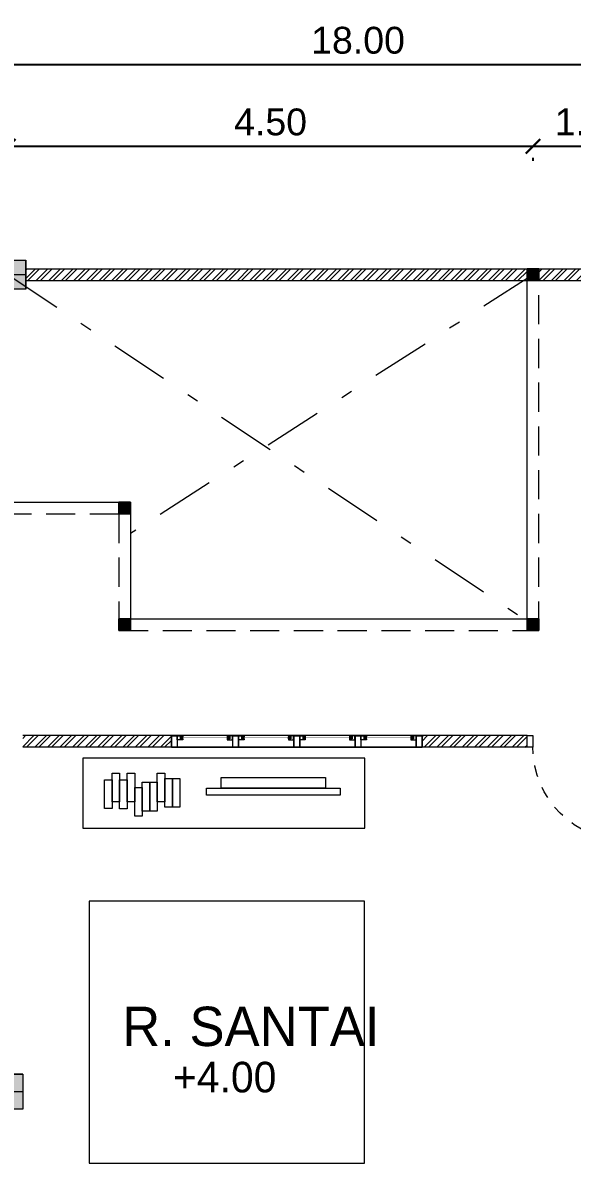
# Model space of a CAD drawing. Header units: millimetres. Extents: x -667 to -468, y -723 to -475.
# Drawn here: x -502.21 to -497.5, y -699 to -689.23 of the extents above; entities that cross this region are included whole.
import ezdxf

# ---------------------------------------------------------------- set-up
doc = ezdxf.new("R2010")
doc.units = ezdxf.units.MM
for name, pattern in [('DASHDOT', [1, 0.5, -0.25, 0, -0.25]), ('DASHED2', [0.375, 0.25, -0.125]), ('HIDDEN', [0.375, 0.25, -0.125])]:
    doc.linetypes.add(name, pattern=pattern)
doc.layers.get('0').update_dxf_attribs({"lineweight": 9})
doc.layers.get('Defpoints').update_dxf_attribs({"lineweight": 0})
for name, color, linetype, lineweight in [('BLOCK', 231, 'Continuous', 5), ('COLUMN', 11, 'Continuous', 9), ('dinding', 36, 'Continuous', 9), ('DOOR', 6, 'Continuous', 5), ('Furniture', 172, 'Continuous', 0), ('HIDDEN', 9, 'HIDDEN', 5), ('NOTASI', 250, 'Continuous', 5), ('pintu', 6, 'Continuous', 5), ('TEXT', 26, 'Continuous', 5)]:
    doc.layers.add(name, color=color, linetype=linetype, lineweight=lineweight)
doc.styles.get("Standard").update_dxf_attribs({"font": 'arial.ttf'})
doc.dimstyles.new('Copy of 1-100', dxfattribs={"dimtxt": 0.23, "dimasz": 0.125, "dimexe": 0.125, "dimexo": 0.1, "dimgap": 0.09, "dimtad": 1, "dimtoh": 1, "dimzin": 0, "dimdsep": 46, "dimtxsty": 'Standard', "dimblk": 'ARCHTICK', "dimcen": 0.09, "dimdle": 0.125, "dimclrt": 2, "dimadec": 0, "dimazin": 0, "dimtfac": 1, "dimtofl": 0, "dimtmove": 0, "dimatfit": 3, "dimldrblk": 'ARCHTICK', "dimfxl": 1, "dimtolj": 1, "dimtzin": 0, "dimarcsym": 0})
pattern_1 = [(45, (150.81226, -159.11501), (-0.053881537, 0.053881537), []), (45, (150.84818, -159.11501), (-0.053881537, 0.053881537), [])]

# ---------------------------------------------------------------- blocks, each defined once
blk = doc.blocks.new('FFFF')
at = {"layer": 'NOTASI', "ltscale": 0.01}
h = blk.add_hatch(color=256, dxfattribs=at)
h.paths.add_polyline_path([(-508.3704, -250.991), (-508.4954, -250.991), (-508.4954, -251.141), (-508.3704, -251.141)])
h.paths.add_polyline_path([(-508.3704, -251.141), (-508.4954, -251.141), (-508.4954, -251.291), (-508.3704, -251.291)])
h.paths.add_polyline_path([(-508.4954, -251.141), (-508.6204, -251.141), (-508.6204, -251.291), (-508.4954, -251.291)])
h.paths.add_polyline_path([(-508.4954, -250.991), (-508.6204, -250.991), (-508.6204, -251.141), (-508.4954, -251.141)])
at = {"ltscale": 0.01}
for p, q in [((-508.3704, -250.991), (-508.6204, -250.991)), ((-508.4954, -250.991), (-508.4954, -251.291)), ((-508.6204, -251.141), (-508.3704, -251.141))]:
    blk.add_line(p, q, dxfattribs=at)
blk.add_lwpolyline([(-508.6204, -250.991), (-508.3704, -250.991), (-508.3704, -251.291), (-508.6204, -251.291)], close=True, dxfattribs=at)
blk = doc.blocks.new('*U248')
for points in [[(81823.4, 24533.4), (81823.4, 25333.4), (81783.4, 25333.4), (81783.4, 24533.4)], [(80973.4, 24433.4), (81023.4, 24433.4), (81023.4, 24533.4), (80973.4, 24533.4)], [(81823.4, 24533.4), (81873.4, 24533.4), (81873.4, 24433.4), (81823.4, 24433.4)]]:
    blk.add_lwpolyline(points, close=True)
at = {"layer": 'HIDDEN'}
blk.add_arc((81823.4, 24533.4), 800, 90, 180, dxfattribs=at)
blk = doc.blocks.new('32')
at = {"layer": 'NOTASI'}
h = blk.add_hatch(color=256, dxfattribs=at)
h.paths.add_polyline_path([(2106.8221, 191.4695), (2106.7721, 191.4695), (2106.7721, 191.4195), (2106.8221, 191.4195)])
h.paths.add_polyline_path([(2106.8721, 191.4695), (2106.8221, 191.4695), (2106.8221, 191.4195), (2106.8721, 191.4195)])
h.paths.add_polyline_path([(2106.8721, 191.4195), (2106.8221, 191.4195), (2106.8221, 191.3695), (2106.8721, 191.3695)])
h.paths.add_polyline_path([(2106.8221, 191.4195), (2106.7721, 191.4195), (2106.7721, 191.3695), (2106.8221, 191.3695)])
at = {"layer": 'BLOCK'}
for p, q in [((2106.8221, 191.4695), (2106.8221, 191.3695)), ((2106.7721, 191.4195), (2106.8721, 191.4195))]:
    blk.add_line(p, q, dxfattribs=at)
blk.add_lwpolyline([(2106.8721, 191.4695), (2106.7721, 191.4695), (2106.7721, 191.3695), (2106.8721, 191.3695)], close=True, dxfattribs=at)
blk = doc.blocks.new('FCE')
h = blk.add_hatch()
h.set_pattern_fill('ANSI31', color=30, scale=0.02, angle=-180, style=0)
h.set_pattern_definition([(45, (-1849.7851361, -2568.5427676), (-0.0017677669529, 0.0017677669529), [])])
h.paths.add_polyline_path([(-655.011, -509.7223), (-655.009, -509.7223, -0.354282), (-655.007, -509.7193), (-655.027, -509.7193), (-655.027, -509.7273), (-655.011, -509.7273)])
h.paths.add_polyline_path([(-655.027, -509.7113), (-655.027, -509.7193), (-655.007, -509.7193, -0.354282), (-655.009, -509.7163), (-655.011, -509.7163), (-655.011, -509.7113)])
h = blk.add_hatch()
h.set_pattern_fill('ANSI31', color=30, scale=0.02, angle=-180, style=0)
h.set_pattern_definition([(135, (540.1511286, -2568.5427676), (0.0017677669529, 0.0017677669529), [])])
h.paths.add_polyline_path([(-654.623, -509.7223), (-654.625, -509.7223, 0.354282), (-654.627, -509.7193), (-654.607, -509.7193), (-654.607, -509.7273), (-654.623, -509.7273)])
h.paths.add_polyline_path([(-654.607, -509.7113), (-654.607, -509.7193), (-654.627, -509.7193, 0.354282), (-654.625, -509.7163), (-654.623, -509.7163), (-654.623, -509.7113)])
h = blk.add_hatch()
h.set_pattern_fill('ANSI31', color=30, scale=0.02, angle=-180, style=0)
h.set_pattern_definition([(45, (-1849.2601361, -2568.5427676), (-0.0017677669529, 0.0017677669529), [])])
h.paths.add_polyline_path([(-654.486, -509.7223), (-654.484, -509.7223, -0.354282), (-654.482, -509.7193), (-654.502, -509.7193), (-654.502, -509.7273), (-654.486, -509.7273)])
h.paths.add_polyline_path([(-654.502, -509.7113), (-654.502, -509.7193), (-654.482, -509.7193, -0.354282), (-654.484, -509.7163), (-654.486, -509.7163), (-654.486, -509.7113)])
h = blk.add_hatch()
h.set_pattern_fill('ANSI31', color=30, scale=0.02, angle=-180, style=0)
h.set_pattern_definition([(135, (540.6761286, -2568.5427676), (0.0017677669529, 0.0017677669529), [])])
h.paths.add_polyline_path([(-654.098, -509.7223), (-654.1, -509.7223, 0.354282), (-654.102, -509.7193), (-654.082, -509.7193), (-654.082, -509.7273), (-654.098, -509.7273)])
h.paths.add_polyline_path([(-654.082, -509.7113), (-654.082, -509.7193), (-654.102, -509.7193, 0.354282), (-654.1, -509.7163), (-654.098, -509.7163), (-654.098, -509.7113)])
for points in [[(-655.0545, -509.6381), (-655.1045, -509.6381), (-655.1045, -509.7381), (-655.0545, -509.7381)], [(-655.1045, -509.6381), (-654.0045, -509.6381), (-654.0045, -509.7381), (-655.1045, -509.7381)], [(-654.5295, -509.6381), (-654.5795, -509.6381), (-654.5795, -509.7381), (-654.5295, -509.7381)], [(-654.0045, -509.6381), (-654.0545, -509.6381), (-654.0545, -509.7381), (-654.0045, -509.7381)], [(-655.0565, -509.6401), (-655.1025, -509.6401), (-655.1025, -509.7361), (-655.0565, -509.7361)], [(-655.029, -509.7093), (-655.009, -509.7093), (-655.009, -509.7026), (-655.0525, -509.7026), (-655.0525, -509.7361), (-655.009, -509.7361), (-655.009, -509.7293), (-655.029, -509.7293)], [(-654.605, -509.7093), (-654.625, -509.7093), (-654.625, -509.7026), (-654.5815, -509.7026), (-654.5815, -509.7361), (-654.625, -509.7361), (-654.625, -509.7293), (-654.605, -509.7293)], [(-654.5315, -509.6401), (-654.5775, -509.6401), (-654.5775, -509.7361), (-654.5315, -509.7361)], [(-654.504, -509.7093), (-654.484, -509.7093), (-654.484, -509.7026), (-654.5275, -509.7026), (-654.5275, -509.7361), (-654.484, -509.7361), (-654.484, -509.7293), (-654.504, -509.7293)], [(-654.08, -509.7093), (-654.1, -509.7093), (-654.1, -509.7026), (-654.0565, -509.7026), (-654.0565, -509.7361), (-654.1, -509.7361), (-654.1, -509.7293), (-654.08, -509.7293)], [(-654.0065, -509.6401), (-654.0525, -509.6401), (-654.0525, -509.7361), (-654.0065, -509.7361)]]:
    blk.add_lwpolyline(points, close=True)
for points in [[(-655.009, -509.7133), (-655.009, -509.7113), (-655.009, -509.7163), (-655.009, -509.7113), (-655.007, -509.7113), (-655.007, -509.7006), (-655.0545, -509.7006), (-655.0545, -509.7381), (-655.007, -509.7381), (-655.007, -509.7273), (-655.009, -509.7273), (-655.009, -509.7223), (-655.009, -509.7273)], [(-655.009, -509.7223), (-655.011, -509.7223), (-655.011, -509.7273), (-655.027, -509.7273), (-655.027, -509.7113), (-655.011, -509.7113), (-655.011, -509.7163), (-655.009, -509.7163)], [(-654.625, -509.7133), (-654.625, -509.7113), (-654.625, -509.7163), (-654.625, -509.7113), (-654.627, -509.7113), (-654.627, -509.7006), (-654.5795, -509.7006), (-654.5795, -509.7381), (-654.627, -509.7381), (-654.627, -509.7273), (-654.625, -509.7273), (-654.625, -509.7223), (-654.625, -509.7273)], [(-654.625, -509.7223), (-654.623, -509.7223), (-654.623, -509.7273), (-654.607, -509.7273), (-654.607, -509.7113), (-654.623, -509.7113), (-654.623, -509.7163), (-654.625, -509.7163)], [(-654.484, -509.7133), (-654.484, -509.7113), (-654.484, -509.7163), (-654.484, -509.7113), (-654.482, -509.7113), (-654.482, -509.7006), (-654.5295, -509.7006), (-654.5295, -509.7381), (-654.482, -509.7381), (-654.482, -509.7273), (-654.484, -509.7273), (-654.484, -509.7223), (-654.484, -509.7273)], [(-654.484, -509.7223), (-654.486, -509.7223), (-654.486, -509.7273), (-654.502, -509.7273), (-654.502, -509.7113), (-654.486, -509.7113), (-654.486, -509.7163), (-654.484, -509.7163)], [(-654.1, -509.7133), (-654.1, -509.7113), (-654.1, -509.7163), (-654.1, -509.7113), (-654.102, -509.7113), (-654.102, -509.7006), (-654.0545, -509.7006), (-654.0545, -509.7381), (-654.102, -509.7381), (-654.102, -509.7273), (-654.1, -509.7273), (-654.1, -509.7223), (-654.1, -509.7273)], [(-654.1, -509.7223), (-654.098, -509.7223), (-654.098, -509.7273), (-654.082, -509.7273), (-654.082, -509.7113), (-654.098, -509.7113), (-654.098, -509.7163), (-654.1, -509.7163)]]:
    blk.add_lwpolyline(points)
at = {"color": 20, "const_width": 0.002}
for points in [[(-654.623, -509.7193), (-655.011, -509.7193)], [(-654.098, -509.7193), (-654.486, -509.7193)]]:
    blk.add_lwpolyline(points, dxfattribs=at)
for centre, start, end in [((-655.0062, -509.7166), 174.67337, 252.70675), ((-655.0062, -509.7221), 107.29325, 185.32663), ((-654.6279, -509.7166), 287.29325, 5.32663), ((-654.6279, -509.7221), 354.67337, 72.70675), ((-654.4812, -509.7166), 174.67337, 252.70675), ((-654.4812, -509.7221), 107.29325, 185.32663), ((-654.1029, -509.7166), 287.29325, 5.32663), ((-654.1029, -509.7221), 354.67337, 72.70675)]:
    blk.add_arc(centre, 0.00286, start, end)
blk = doc.blocks.new('_ArchTick')
at = {"color": 0, "linetype": 'ByBlock', "const_width": 0.15}
blk.add_lwpolyline([(-0.5, -0.5), (0.5, 0.5)], dxfattribs=at)
blk = doc.blocks.new('*D1196')
at = {"layer": 'Defpoints', "color": 0}
for p in [(-508.336, -689.5857), (-490.336, -689.5857), (-490.336, -689.5857)]:
    blk.add_point(p, dxfattribs=at)
at = {"layer": 'NOTASI', "color": 0, "lineweight": -2}
for p, q in [((-508.336, -689.4857), (-508.336, -689.4607)), ((-490.336, -689.4857), (-490.336, -689.4607)), ((-508.461, -689.5857), (-490.211, -689.5857))]:
    blk.add_line(p, q, dxfattribs=at)
at = {"layer": 'NOTASI', "color": 0, "lineweight": -2, "xscale": 0.125, "yscale": 0.125, "zscale": 0.125, "rotation": 180}
blk.add_blockref('_ArchTick', (-508.336, -689.5857), dxfattribs=at)
at = {"layer": 'NOTASI', "color": 0, "lineweight": -2, "xscale": 0.125, "yscale": 0.125, "zscale": 0.125}
blk.add_blockref('_ArchTick', (-490.336, -689.5857), dxfattribs=at)
at = {"layer": 'NOTASI', "color": 2, "insert": (-499.336, -689.3782), "char_height": 0.23, "attachment_point": 5}
blk.add_mtext('\\A1;18.00', dxfattribs=at)
blk = doc.blocks.new('*D1199')
at = {"layer": 'Defpoints', "color": 0}
for p in [(-502.336, -690.2857), (-497.836, -690.2857), (-497.836, -690.2857)]:
    blk.add_point(p, dxfattribs=at)
at = {"layer": 'NOTASI', "color": 0, "lineweight": -2}
for p, q in [((-502.461, -690.2857), (-497.711, -690.2857)), ((-502.336, -690.3857), (-502.336, -690.4107)), ((-497.836, -690.3857), (-497.836, -690.4107))]:
    blk.add_line(p, q, dxfattribs=at)
at = {"layer": 'NOTASI', "color": 0, "lineweight": -2, "xscale": 0.125, "yscale": 0.125, "zscale": 0.125, "rotation": 180}
blk.add_blockref('_ArchTick', (-502.336, -690.2857), dxfattribs=at)
at = {"layer": 'NOTASI', "color": 0, "lineweight": -2, "xscale": 0.125, "yscale": 0.125, "zscale": 0.125}
blk.add_blockref('_ArchTick', (-497.836, -690.2857), dxfattribs=at)
at = {"layer": 'NOTASI', "color": 2, "insert": (-500.086, -690.0782), "char_height": 0.23, "attachment_point": 5}
blk.add_mtext('\\A1;4.50', dxfattribs=at)
blk = doc.blocks.new('*D1221')
at = {"layer": 'Defpoints', "color": 0}
for p in [(-497.836, -690.2857), (-496.836, -690.2857), (-496.836, -690.2857)]:
    blk.add_point(p, dxfattribs=at)
at = {"layer": 'NOTASI', "color": 0, "lineweight": -2}
for p, q in [((-497.961, -690.2857), (-496.711, -690.2857)), ((-497.836, -690.3857), (-497.836, -690.4107)), ((-496.836, -690.3857), (-496.836, -690.4107))]:
    blk.add_line(p, q, dxfattribs=at)
at = {"layer": 'NOTASI', "color": 0, "lineweight": -2, "xscale": 0.125, "yscale": 0.125, "zscale": 0.125, "rotation": 180}
blk.add_blockref('_ArchTick', (-497.836, -690.2857), dxfattribs=at)
at = {"layer": 'NOTASI', "color": 0, "lineweight": -2, "xscale": 0.125, "yscale": 0.125, "zscale": 0.125}
blk.add_blockref('_ArchTick', (-496.836, -690.2857), dxfattribs=at)
at = {"layer": 'NOTASI', "color": 2, "insert": (-497.336, -690.0782), "char_height": 0.23, "attachment_point": 5}
blk.add_mtext('\\A1;1.00', dxfattribs=at)

msp = doc.modelspace()

# ---------------------------------------------------------------- hatches: boundary and pattern name
at = {"layer": 'NOTASI'}
h = msp.add_hatch(dxfattribs=at)
h.set_pattern_fill('ANSI32', color=256, scale=0.008, style=0)
h.set_pattern_definition(pattern_1)
h.paths.add_polyline_path([(-499.1888, -691.3357), (-502.186, -691.3357), (-502.186, -691.4357), (-499.1888, -691.4357)])
h.paths.add_polyline_path([(-497.886, -691.4178), (-497.886, -691.3857), (-497.886, -691.3357), (-499.1888, -691.3357), (-499.1888, -691.4357), (-497.9138, -691.4357)])
h.paths.add_polyline_path([(-496.986, -691.3357), (-497.786, -691.3357), (-497.786, -691.4357), (-496.986, -691.4357)])
h.paths.add_polyline_path([(-495.386, -691.3357), (-496.686, -691.3357), (-496.686, -691.4357), (-495.386, -691.4357)])
h = msp.add_hatch(dxfattribs=at)
h.set_pattern_fill('ANSI32', color=256, scale=0.008, style=0)
h.set_pattern_definition(pattern_1)
h.paths.add_polyline_path([(-497.886, -695.3357), (-498.786, -695.3357), (-498.786, -695.4357), (-497.886, -695.4357)])
h.paths.add_polyline_path([(-500.936, -695.3357), (-502.211, -695.3357), (-502.211, -695.4357), (-500.936, -695.4357)])

# ---------------------------------------------------------------- linework, layer by layer
at = {"layer": 'dinding'}
for p, q in [((-502.186, -691.3357), (-496.986, -691.3357)), ((-497.886, -694.3357), (-497.886, -691.3857)), ((-502.186, -691.4357), (-496.986, -691.4357)), ((-502.286, -693.3357), (-501.286, -693.3357)), ((-501.286, -693.4357), (-501.286, -694.3357)), ((-501.286, -694.3357), (-497.886, -694.3357)), ((-497.886, -695.3357), (-502.211, -695.3357)), ((-497.886, -695.4357), (-502.211, -695.4357))]:
    msp.add_line(p, q, dxfattribs=at)
at = {"layer": 'dinding', "linetype": 'DASHED2'}
for p, q in [((-497.786, -694.4357), (-497.786, -691.3857)), ((-502.386, -693.4357), (-501.386, -693.4357)), ((-501.386, -693.4357), (-501.386, -694.4357)), ((-501.386, -694.4357), (-497.786, -694.4357))]:
    msp.add_line(p, q, dxfattribs=at)
at = {"layer": 'Furniture'}
msp.add_lwpolyline([(-499.278, -696.1279), (-499.278, -695.5279), (-501.6956, -695.5279), (-501.6956, -696.1279), (-499.278, -696.1279)], dxfattribs=at)
for points in [[(-501.445, -695.6565), (-501.3804, -695.6565), (-501.3804, -695.9034), (-501.445, -695.9034)], [(-501.3158, -695.6565), (-501.2512, -695.6565), (-501.2512, -695.9034), (-501.3158, -695.9034)], [(-501.0574, -695.6565), (-500.9928, -695.6565), (-500.9928, -695.9034), (-501.0574, -695.9034)], [(-500.9928, -695.7023), (-500.9282, -695.7023), (-500.9282, -695.9492), (-500.9928, -695.9492)], [(-500.9282, -695.7023), (-500.8637, -695.7023), (-500.8637, -695.9492), (-500.9282, -695.9492)], [(-500.5087, -695.6944), (-499.6155, -695.6944), (-499.6155, -695.7872), (-500.5087, -695.7872)], [(-501.5096, -695.7145), (-501.445, -695.7145), (-501.445, -695.9614), (-501.5096, -695.9614)], [(-501.3804, -695.715), (-501.3158, -695.715), (-501.3158, -695.9619), (-501.3804, -695.9619)], [(-501.2512, -695.7799), (-501.1866, -695.7799), (-501.1866, -696.0268), (-501.2512, -696.0268)], [(-501.1866, -695.7351), (-501.122, -695.7351), (-501.122, -695.982), (-501.1866, -695.982)], [(-501.122, -695.7351), (-501.0574, -695.7351), (-501.0574, -695.982), (-501.122, -695.982)], [(-499.4893, -695.7872), (-499.4893, -695.8472), (-500.6349, -695.8472), (-500.6349, -695.7872)]]:
    msp.add_lwpolyline(points, close=True, dxfattribs=at)
at = {"layer": 'Furniture', "ltscale": 0.6}
msp.add_lwpolyline([(-501.6423, -696.7545), (-501.6423, -698.9998), (-499.2798, -698.9998), (-499.2798, -696.7545)], close=True, dxfattribs=at)
at = {"layer": 'NOTASI', "linetype": 'DASHDOT'}
for p, q in [((-502.336, -691.3857), (-497.836, -694.3857)), ((-497.836, -691.3857), (-501.286, -693.6035))]:
    msp.add_line(p, q, dxfattribs=at)

# ---------------------------------------------------------------- block references
at = {"layer": 'COLUMN', "rotation": 270}
for name, p in [('FFFF', (-251.195, -1199.8811)), ('32', (-689.2555, 1415.4364)), ('32', (-692.7555, 1413.4364)), ('32', (-692.7555, 1412.4364)), ('32', (-689.2555, 1412.4364))]:
    msp.add_blockref(name, p, dxfattribs=at)
at = {"layer": 'COLUMN', "xscale": -1, "rotation": 270}
for p in [(-689.2555, -2798.2078), (-692.7555, -2800.2078), (-692.7555, -2801.2078), (-689.2555, -2801.2078)]:
    msp.add_blockref('32', p, dxfattribs=at)
at = {"layer": 'COLUMN'}
msp.add_blockref('FFFF', (6.1594, -447.2446), dxfattribs=at)
at = {"layer": 'DOOR', "xscale": -0.0009999999999763531, "yscale": 0.0009999999999763531, "zscale": 0.0009999999999763531, "rotation": 180}
msp.add_blockref('*U248', (-578.8594, -670.9023), dxfattribs=at)
at = {"layer": 'pintu', "xscale": -1, "rotation": 180}
for p in [(154.1685, -1205.0737), (155.2185, -1205.0737)]:
    msp.add_blockref('FCE', p, dxfattribs=at)

# ---------------------------------------------------------------- texts
at = {"layer": 'TEXT', "insert": (-501.3584, -697.6586), "char_height": 0.3375, "width": 3.165478, "attachment_point": 1}
msp.add_mtext('{\\fAvantGarde Bk BT|b0|i0|c0|p34;R. SANTAI}', dxfattribs=at)
at = {"layer": 'TEXT', "lineweight": 9, "insert": (-500.4798, -698.2638), "char_height": 0.262377, "attachment_point": 5}
msp.add_mtext('{\\fIrisUPC|b0|i0|c0|p34;+4.00}', dxfattribs=at)

# ---------------------------------------------------------------- dimensions: what is measured, and where the dimension line sits
at = {"layer": 'NOTASI'}
for base, p1, p2, picture, middle in [((-490.336, -689.5857), (-508.336, -689.5857), (-490.336, -689.5857), '*D1196', (-499.336, -689.3782)), ((-497.836, -690.2857), (-502.336, -690.2857), (-497.836, -690.2857), '*D1199', (-500.086, -690.0782)), ((-496.836, -690.2857), (-497.836, -690.2857), (-496.836, -690.2857), '*D1221', (-497.336, -690.0782))]:
    dim = msp.add_linear_dim(base=base, p1=p1, p2=p2, dimstyle='Copy of 1-100', dxfattribs=at)
    dim.commit()
    dim.dimension.update_dxf_attribs({"geometry": picture, "text_midpoint": middle})

doc.saveas('drawing.dxf')
